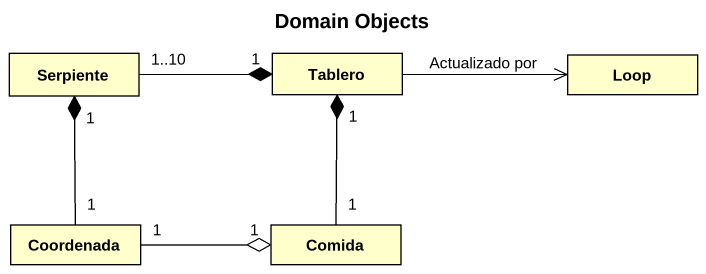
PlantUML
@startuml
title Domain Objects
hide circle
hide empty members
class Serpiente
class Tablero
class "Loop" as Loop_
class Coordenada
class Comida
Serpiente "1..10" -right-* "1" Tablero
Tablero -right-> Loop_ : Actualizado por
Coordenada "1" -up-* "1" Serpiente
Coordenada "1" -right-o "1" Comida
Comida "1" -up-* "1" Tablero
@enduml
